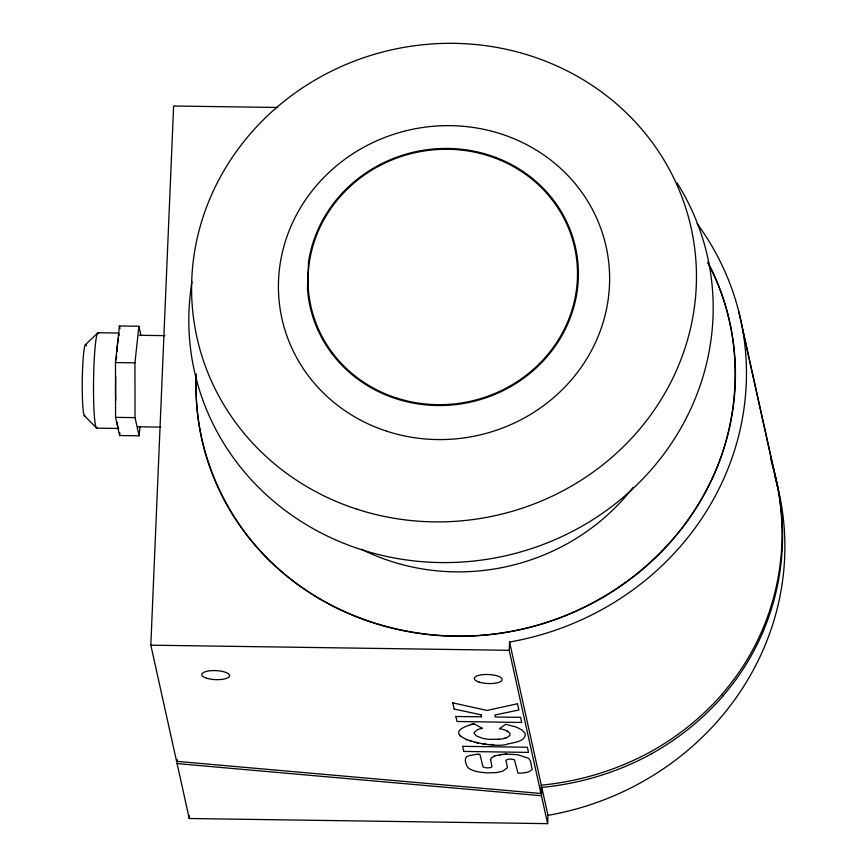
<?xml version="1.0" encoding="UTF-8"?>
<svg xmlns="http://www.w3.org/2000/svg" width="867" height="867" viewBox="0 0 867 867"><rect width="100%" height="100%" fill="white"/><g stroke="black" fill="none" stroke-linecap="round" stroke-linejoin="round"><path stroke-width="1.3" d="M499.5 728.605L500.357 728.768A13.038 4.227 2.4 0 1 501.592 729.039L505.569 730.274A11.65 3.771 2.4 0 1 506.469 730.664L509.633 732.994A33.965 11 2.4 0 1 509.904 733.449L509.969 735.14A34.994 11.325 2.4 0 1 509.731 735.584L506.957 737.579L501.917 738.987A11.661 3.771 2.4 0 1 500.703 739.172L489.692 739.388A12.355 3.999 2.4 0 1 488.11 739.237L486.051 738.955A11.748 3.804 2.4 0 1 484.566 738.706L483.147 738.402A12.951 4.194 2.4 0 1 481.792 738.066L476.178 735.78L474.086 733.027A11.705 3.793 2.4 0 1 474.141 732.507L477.424 729.721A37.27 12.062 2.4 0 1 478.411 729.342L479.494 728.995A13.135 4.248 2.4 0 1 480.697 728.692L482.453 728.356L474.076 723.815C429.024 735.584 495.935 749.922 508.073 743.843A62.142 20.114 2.4 0 0 510.349 743.496C515.583 742.174 525.445 741.057 525.229 733.959A23.756 7.695 2.4 0 0 524.882 733.092L522.281 730.252L517.599 727.651A23.723 7.684 2.4 0 0 515.832 726.947L505.754 724.27L499.468 728.659M722.449 693.828C702.118 717.215 677.593 736.809 650.499 751.819A293.295 274.774 26 0 1 541.301 785.166L540.954 793.489L176.586 761.345L150.825 645.178L173.628 106.002L277.754 107.486M697.025 223.534A281.948 265.779 -12.5 0 1 509.568 642.024L547.987 815.359L547.641 823.65L189.255 818.513L177.085 763.589L177.247 759.633M189.255 818.513L189.374 815.814M540.954 793.489L509.211 650.315L509.568 642.024M547.641 823.65L541.452 795.733L541.799 787.442M140.053 426.672L139.067 435.819L119.603 435.537L115.571 417.352L115.484 362.569L119.429 325.97L138.904 326.252L140.92 335.345M119.603 435.537L119.884 432.926M139.067 435.819L135.035 417.634L134.949 362.85L138.904 326.252M490.527 759.774L491.491 757.812L494.819 755.97A37.454 12.127 2.4 0 1 495.87 755.612L505.602 754.095L516.526 754.615A12.637 4.086 2.4 0 1 518.033 754.843L527.884 758.029A12.994 4.205 2.4 0 1 528.61 758.517L530.366 760.576L532.11 769.278A10.621 3.435 2.4 0 1 531.926 769.658L529.412 771.511A10.718 3.468 2.4 0 1 528.675 771.803L527.58 772.15A9.689 3.132 2.4 0 1 526.67 772.389L524.654 772.757A27.755 8.984 2.4 0 1 523.57 772.909L521.295 773.115A11.358 3.674 2.4 0 1 519.701 773.18L518.033 773.234L514.51 759.969A3.067 0.997 2.4 0 0 514.142 759.785L513.838 759.676A15.812 5.115 2.4 0 0 513.372 759.525L510.652 759.113A4.541 1.474 2.4 0 0 509.839 759.102L508.636 759.178A3.165 1.03 2.4 0 0 508.084 759.254L505.981 760.229A3.446 1.116 2.4 0 0 505.927 760.435L507.39 767.317A14.826 4.801 2.4 0 1 507.282 767.826L503.033 771.001A37.823 12.246 2.4 0 1 501.993 771.359L497.398 772.389A12.832 4.151 2.4 0 1 495.978 772.573L487.85 772.887A15.021 4.866 2.4 0 1 486.506 772.833L479.971 772.15A13.796 4.465 2.4 0 1 478.747 771.933L477.544 771.695A13.915 4.508 2.4 0 1 476.395 771.424L475.647 771.24A13.915 4.508 2.4 0 1 474.574 770.936A46.645 15.107 2.4 0 1 473.566 770.611A13.85 4.487 2.4 0 1 472.613 770.264L470.38 769.278A13.699 4.433 2.4 0 1 469.686 768.888L469.058 768.476A13.807 4.476 2.4 0 1 468.516 768.054L468.05 767.631A13.373 4.324 2.4 0 1 467.671 767.197L467.389 766.764A14.956 4.844 2.4 0 1 467.183 766.33C465.124 762.83 463.769 756.858 468.83 755.796A28.925 9.364 2.4 0 1 469.643 755.525L475.81 754.453A10.567 3.425 2.4 0 1 476.991 754.388L479.885 754.344L482.984 766.786A3.132 1.008 2.4 0 0 483.222 766.948L484.003 767.306A15.194 4.92 2.4 0 0 484.555 767.479L484.696 767.512A3.089 0.997 2.4 0 0 485.325 767.653L487.265 767.859A5.744 1.853 2.4 0 0 487.937 767.869L489.703 767.728A12.669 4.097 2.4 0 0 490.223 767.631L490.993 767.414A3.23 1.051 2.4 0 0 491.351 767.252L491.968 766.601A3.696 1.203 2.4 0 0 491.979 766.45L490.549 759.579M454.167 709.011L452.747 702.736M455.847 716.391L456.996 721.485L521.739 722.46L520.579 717.323L495.339 717.009L494.873 714.993L518.91 709.986L517.48 703.668M481.564 716.868L481.142 714.744M481.553 716.814L455.814 716.5M474.086 723.869L472.818 724.053M517.447 703.776L486.972 710.452L452.715 702.844M722.948 696.06C702.617 719.458 678.092 739.052 650.998 754.062M85.367 344.763L97.689 333.015M493.757 756.414L494.493 756.089M505.038 738.261L505.808 738.023M470.337 724.584L470.933 724.433M471.55 724.303L472.179 724.173M501.7 754.431L502.86 754.301M499.544 754.745L500.129 754.648M499.414 739.323L498.352 739.421M505.027 754.127L505.602 754.095M506.772 754.062L506.187 754.073M477.392 754.366L478.4 754.344M98.188 332.744L118.963 333.036M139.359 335.28L164.914 335.648M115.484 362.569L134.949 362.85M115.571 417.352L135.035 417.634M137.929 426.792L160.785 427.117M118.768 428.471L96.692 428.146L84.251 415.618M150.825 645.178L509.211 650.315M492.781 744.569L493.659 744.59M492.207 744.547L491.426 744.525M490.646 744.482L489.855 744.439M485.964 744.124L485.195 744.049M177.085 763.589L541.452 795.733M484.425 743.962L483.667 743.864M482.919 743.767L482.16 743.669M478.497 743.073L477.771 742.943M467.15 739.963L466.143 739.529M477.067 742.802L476.373 742.661M475.69 742.51L475.008 742.358M481.098 714.798L454.124 709.065M471.767 741.513L471.139 741.339M470.532 741.155L469.936 740.96M507.249 731.076L507.791 731.412M460.388 736.018L461.006 736.571M460.117 735.736L459.499 734.988M708.068 263.34C745.078 332.397 743.452 418.924 707.526 488.088C668.901 563.03 593.722 616.199 511.205 631.425C428.981 646.825 339.886 624.251 277.397 567.972C224 520.113 193.081 448.51 196.267 376.733M738.771 311.556L774.112 470.954M742.607 329.384L778.024 489.118M781.752 544.14L782.24 546.383M541.181 788.211L541.669 790.455M119.429 325.97L120.004 328.571M774.795 476.102A281.948 265.779 -12.5 0 1 547.987 815.359M722.374 693.763A277.223 259.71 26 0 0 781.871 544.151A277.223 259.71 26 0 0 772.399 464.506M770.514 458.101A277.223 259.71 26 0 1 771.663 461.938M722.872 696.006A277.223 259.71 26 0 0 782.359 546.394A277.223 259.71 26 0 0 771.402 461.612M651.019 754.084A293.295 274.774 26 0 1 541.799 787.409M707.721 262.029A270.406 254.887 -12.5 0 1 520.222 629.605A270.406 254.887 -12.5 0 1 196.397 374.056M633.083 487.427A212.079 199.919 -12.5 0 1 361.409 549.234M677.127 182.991A262.864 247.789 -12.5 0 1 499.923 556.993A262.864 247.789 -12.5 0 1 191.975 281.797M118.291 427.984A47.718 3.88 -89.2 0 1 117.825 426.759L117.392 424.808A47.718 3.88 -89.2 0 1 117.002 422.153M115.701 400.305A47.718 3.88 -89.2 0 1 115.701 376.917M116.341 359.675A47.718 3.88 -89.2 0 1 116.568 355.741M116.828 352.035A47.718 3.88 -89.2 0 1 117.413 345.402M117.554 344.091A47.718 3.88 -89.2 0 1 118.313 338.553M118.79 336.093A47.718 3.88 -89.2 0 1 119.278 334.348M84.977 415.781A35.72 2.904 -89.2 0 1 82.322 377.394A35.72 2.904 -89.2 0 1 86.44 345.846M97.18 427.886A47.718 3.88 -89.2 0 1 93.571 379.594A47.718 3.88 -89.2 0 1 98.665 333.221M308.576 261.617L307.438 288.483A135.978 128.175 -12.5 0 0 509.98 387.018A135.978 128.175 -12.5 0 0 519.192 169A135.978 128.175 -12.5 0 0 308.576 261.617M463.78 751.396L462.631 746.324L527.364 747.246L528.523 752.383L463.802 751.451M206.563 678.189A13.948 4.519 2.4 0 0 229.376 676.488A13.948 4.519 2.4 0 0 211.115 670.679A13.948 4.519 2.4 0 0 206.563 678.189M479.104 682.101A13.948 4.519 2.4 0 0 501.917 680.389A13.948 4.519 2.4 0 0 483.645 674.58A13.948 4.519 2.4 0 0 479.104 682.101M396.046 397.823A135.079 127.33 -12.5 0 0 575.569 252.319A135.079 127.33 -12.5 0 0 356.705 180.791A135.079 127.33 -12.5 0 0 396.046 397.823M386.574 431.148A166.041 156.515 -12.5 0 0 607.258 252.297A166.041 156.515 -12.5 0 0 338.228 164.383A166.041 156.515 -12.5 0 0 386.574 431.148M356.456 509.037A253.099 238.588 -12.5 0 0 692.852 236.398A253.099 238.588 -12.5 0 0 282.761 102.382A253.099 238.588 -12.5 0 0 356.456 509.037"/></g></svg>
